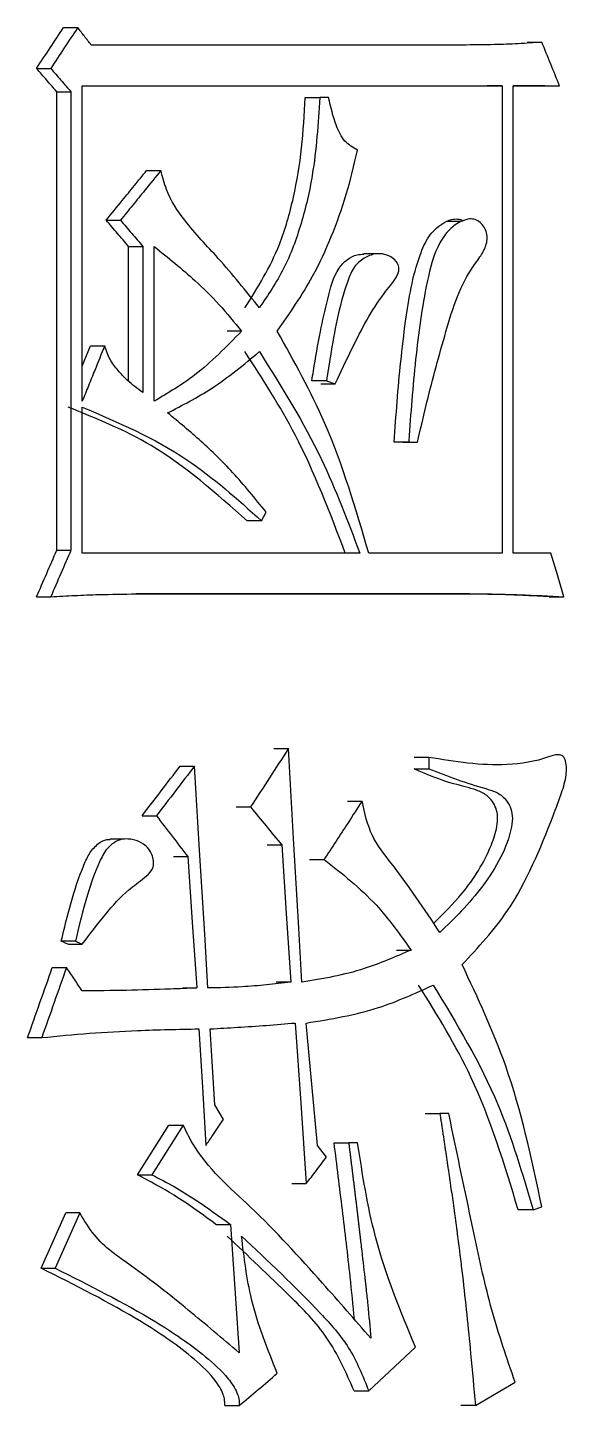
# Model space of a CAD drawing. Header units: millimetres. Extents: x 1890 to 4327, y 775 to 2498.
# Drawn here: x 3049.84 to 3051.83, y 1120.87 to 1125.98 of the extents above; entities that cross this region are included whole.
import ezdxf

# ---------------------------------------------------------------- set-up
doc = ezdxf.new("R2010")
doc.units = ezdxf.units.MM

msp = doc.modelspace()

# ---------------------------------------------------------------- linework, layer by layer
at = {"color": 7, "linetype": 'Continuous', "lineweight": 25}
for p, q in [((3049.9703, 1125.9762), (3050.0229, 1125.9762)), ((3051.446, 1125.9113), (3050.0729, 1125.9113)), ((3051.6866, 1125.9221), (3051.7413, 1125.9221)), ((3049.8705, 1125.8248), (3049.9229, 1125.8248)), ((3049.9454, 1125.7382), (3049.9979, 1125.7382)), ((3049.9454, 1124.0399), (3049.9454, 1125.7382)), ((3049.9979, 1125.7382), (3049.9979, 1124.0399)), ((3050.0396, 1125.7599), (3051.5937, 1125.7599)), ((3050.0396, 1124.5916), (3050.0396, 1125.7599)), ((3051.5937, 1125.7599), (3051.5392, 1125.7599)), ((3051.5937, 1125.7599), (3051.5937, 1124.0291)), ((3051.6347, 1125.7599), (3051.8068, 1125.7599)), ((3051.6347, 1124.0291), (3051.6347, 1125.7599)), ((3051.7519, 1125.7599), (3051.6347, 1125.7599)), ((3051.752, 1125.7599), (3051.8068, 1125.7599)), ((3050.8651, 1125.7166), (3050.9187, 1125.7166)), ((3050.9518, 1125.7166), (3050.9187, 1125.7166)), ((3050.278, 1125.4465), (3050.3309, 1125.4465)), ((3050.1283, 1125.2623), (3050.1811, 1125.2623)), ((3051.4422, 1125.2575), (3051.3875, 1125.2574)), ((3050.2114, 1124.6657), (3050.2113, 1125.1649)), ((3050.2642, 1125.1649), (3050.2642, 1124.624)), ((3050.3058, 1124.5916), (3050.3058, 1125.1649)), ((3051.1364, 1125.1381), (3051.0822, 1125.1381)), ((3050.9435, 1124.6673), (3050.8897, 1124.6673)), ((3050.9435, 1124.6673), (3050.9765, 1124.6565)), ((3050.0396, 1124.0291), (3050.0396, 1124.57)), ((3051.2486, 1124.4402), (3051.1946, 1124.4402)), ((3051.227, 1124.4402), (3051.2812, 1124.4402)), ((3051.2486, 1124.4402), (3051.2813, 1124.4402)), ((3050.7038, 1124.148), (3050.6503, 1124.148)), ((3050.7038, 1124.148), (3050.7203, 1124.1805)), ((3049.9454, 1124.0399), (3049.9979, 1124.0399)), ((3051.0672, 1124.0291), (3050.0396, 1124.0291)), ((3051.5937, 1124.0291), (3051.1002, 1124.0291)), ((3051.7741, 1124.0291), (3051.6347, 1124.0291)), ((3049.8705, 1123.8668), (3049.9229, 1123.8668)), ((3051.4326, 1123.8777), (3050.2392, 1123.8777)), ((3050.2393, 1123.8777), (3051.487, 1123.8777)), ((3051.4327, 1123.8777), (3051.487, 1123.8777)), ((3051.7684, 1123.8668), (3051.8232, 1123.8668)), ((3050.7495, 1123.3043), (3050.8031, 1123.3043)), ((3051.3226, 1123.2719), (3051.2685, 1123.2719)), ((3051.3226, 1123.2719), (3051.3226, 1123.2288)), ((3050.4021, 1123.2394), (3050.4552, 1123.2394)), ((3051.2684, 1123.2289), (3051.3226, 1123.2289)), ((3050.6091, 1123.088), (3050.6624, 1123.088)), ((3051.0217, 1123.1097), (3051.0756, 1123.1097)), ((3050.2612, 1123.0555), (3050.3141, 1123.0555)), ((3050.1956, 1122.9693), (3050.1425, 1122.9693)), ((3050.7248, 1122.9474), (3050.7783, 1122.9474)), ((3050.3773, 1122.9041), (3050.4303, 1122.9041)), ((3050.8815, 1122.8932), (3050.9352, 1122.8932)), ((3050.0145, 1122.5904), (3049.962, 1122.5904)), ((3049.9871, 1122.5796), (3050.0396, 1122.5796)), ((3051.2027, 1122.5579), (3051.2568, 1122.5579)), ((3049.9288, 1122.493), (3049.9813, 1122.493)), ((3050.4104, 1122.4173), (3050.4635, 1122.4173)), ((3050.8113, 1122.439), (3050.7578, 1122.439)), ((3049.8372, 1122.2334), (3049.8895, 1122.2334)), ((3051.3095, 1121.9522), (3051.3638, 1121.9522)), ((3051.3966, 1121.9522), (3051.3638, 1121.9522)), ((3050.2446, 1121.725), (3050.3604, 1121.9085)), ((3050.4135, 1121.9085), (3050.2975, 1121.725)), ((3050.3604, 1121.9085), (3050.4135, 1121.9085)), ((3050.9723, 1121.844), (3051.0261, 1121.844)), ((3051.0591, 1121.844), (3051.0261, 1121.844)), ((3050.9435, 1121.7899), (3050.9105, 1121.8332)), ((3050.2446, 1121.725), (3050.2975, 1121.725)), ((3050.8156, 1121.6926), (3050.8692, 1121.6926)), ((3049.8871, 1121.3789), (3049.9785, 1121.5839)), ((3050.031, 1121.5839), (3049.9396, 1121.3789)), ((3050.031, 1121.5839), (3049.9785, 1121.5839)), ((3051.7085, 1121.5952), (3051.6537, 1121.5952)), ((3051.7085, 1121.5952), (3051.7413, 1121.606)), ((3050.5346, 1121.5411), (3050.5879, 1121.5411)), ((3050.5879, 1121.5411), (3050.621, 1121.0654)), ((3049.8871, 1121.3789), (3049.9396, 1121.3789)), ((3051.1003, 1120.9245), (3051.2733, 1121.0868)), ((3051.4953, 1120.8705), (3051.6424, 1120.9566)), ((3050.5677, 1120.8704), (3050.621, 1120.8704)), ((3051.4953, 1120.8705), (3051.4409, 1120.8705))]:
    msp.add_line(p, q, dxfattribs=at)
at = {"color": 7, "linetype": 'Continuous', "lineweight": 25, "flags": 128}
for points in [[(3051.446, 1125.9113), (3051.4188, 1125.9113), (3051.3916, 1125.9113)], [(3050.2113, 1125.1649), (3050.2378, 1125.1649), (3050.2642, 1125.1649)], [(3050.6292, 1124.8513), (3050.6146, 1124.8513), (3050.6, 1124.8513), (3050.5759, 1124.8513)], [(3050.0396, 1124.7215), (3050.047, 1124.74), (3050.0701, 1124.7971)], [(3050.0701, 1124.7971), (3050.0965, 1124.7971), (3050.1228, 1124.7971)], [(3050.9227, 1124.6565), (3050.9449, 1124.6565), (3050.9607, 1124.6565), (3050.9765, 1124.6565)], [(3051.8232, 1123.8668), (3051.7986, 1123.948), (3051.7741, 1124.0291)], [(3050.8527, 1122.439), (3050.8412, 1122.6385), (3050.8222, 1122.9714), (3050.8031, 1123.3043)], [(3050.505, 1122.4173), (3050.4929, 1122.6168), (3050.4741, 1122.9281), (3050.4552, 1123.2394)], [(3050.7783, 1122.9474), (3050.7948, 1122.6932), (3050.8113, 1122.439)], [(3050.4303, 1122.9041), (3050.4469, 1122.6607), (3050.4635, 1122.4173)], [(3050.4718, 1122.2659), (3050.4842, 1122.0495), (3050.4967, 1121.8332)], [(3050.5299, 1121.9846), (3050.5216, 1122.1253), (3050.5133, 1122.2659)], [(3050.8279, 1122.2875), (3050.8485, 1121.99), (3050.8692, 1121.6926)], [(3050.9105, 1121.8332), (3050.8899, 1122.0604), (3050.8692, 1122.2875)], [(3050.563, 1121.9305), (3050.5464, 1121.9576), (3050.5299, 1121.9846)], [(3051.0464, 1120.9245), (3051.06, 1120.9245), (3051.0736, 1120.9245), (3051.1003, 1120.9245)]]:
    msp.add_lwpolyline(points, dxfattribs=at)
at = {"color": 7, "linetype": 'Continuous', "lineweight": 25}
for points, knots in [([(3049.8705, 1125.8248), (3049.8871, 1125.85), (3049.9204, 1125.9005), (3049.9537, 1125.951), (3049.9703, 1125.9762)], [0, 0, 0, 0, 0.5, 1, 1, 1, 1]), ([(3050.0229, 1125.9762), (3050.0062, 1125.951), (3049.9729, 1125.9005), (3049.9396, 1125.85), (3049.9229, 1125.8248)], [0, 0, 0, 0, 0.499999, 1, 1, 1, 1]), ([(3050.0729, 1125.9113), (3050.0645, 1125.9221), (3050.0479, 1125.9438), (3050.0312, 1125.9654), (3050.0229, 1125.9762)], [0, 0, 0, 0, 0.499999, 1, 1, 1, 1]), ([(3051.7413, 1125.9221), (3051.7121, 1125.92), (3051.6537, 1125.9157), (3051.5553, 1125.9123), (3051.486, 1125.9117), (3051.446, 1125.9113)], [0, 0, 0, 0, 0.297192, 0.594407, 1, 1, 1, 1]), ([(3051.8068, 1125.7599), (3051.7959, 1125.7869), (3051.774, 1125.841), (3051.7522, 1125.8951), (3051.7413, 1125.9221)], [0, 0, 0, 0, 0.499999, 1, 1, 1, 1]), ([(3049.9454, 1125.7382), (3049.9329, 1125.7527), (3049.9079, 1125.7815), (3049.883, 1125.8103), (3049.8705, 1125.8248)], [0, 0, 0, 0, 0.5, 1, 1, 1, 1]), ([(3049.9229, 1125.8248), (3049.9354, 1125.8103), (3049.9604, 1125.7815), (3049.9854, 1125.7527), (3049.9979, 1125.7382)], [0, 0, 0, 0, 0.499996, 1, 1, 1, 1]), ([(3050.642, 1124.9377), (3050.6891, 1125.0132), (3050.7674, 1125.1388), (3050.8243, 1125.347), (3050.8554, 1125.5298), (3050.8618, 1125.6543), (3050.865, 1125.7166)], [0, 0, 0, 0, 0.333423, 0.554109, 0.77666, 1, 1, 1, 1]), ([(3050.9187, 1125.7166), (3050.9127, 1125.6203), (3050.9027, 1125.4621), (3050.8534, 1125.2498), (3050.7913, 1125.0802), (3050.7272, 1124.9849), (3050.6954, 1124.9377)], [0, 0, 0, 0, 0.344394, 0.565966, 0.784996, 1, 1, 1, 1]), ([(3051.059, 1125.5219), (3051.0423, 1125.5315), (3051.008, 1125.5513), (3050.9726, 1125.6244), (3050.9597, 1125.6814), (3050.9518, 1125.7166)], [0, 0, 0, 0, 0.267237, 0.548075, 1, 1, 1, 1]), ([(3050.7616, 1124.8511), (3050.8076, 1124.9172), (3050.8838, 1125.0267), (3050.9638, 1125.2013), (3051.0204, 1125.3575), (3051.0461, 1125.467), (3051.059, 1125.5219)], [0, 0, 0, 0, 0.334937, 0.554746, 0.776585, 1, 1, 1, 1]), ([(3050.1283, 1125.2623), (3050.1481, 1125.2866), (3050.1829, 1125.3294), (3050.2328, 1125.3908), (3050.2628, 1125.4278), (3050.2779, 1125.4463)], [0, 0, 0, 0, 0.396447, 0.698224, 1, 1, 1, 1]), ([(3050.3308, 1125.4463), (3050.311, 1125.422), (3050.2762, 1125.3792), (3050.2263, 1125.3178), (3050.1961, 1125.2808), (3050.1811, 1125.2623)], [0, 0, 0, 0, 0.3962, 0.6981, 1, 1, 1, 1]), ([(3050.6954, 1124.9377), (3050.6456, 1125), (3050.5564, 1125.1118), (3050.4282, 1125.2418), (3050.3548, 1125.3544), (3050.3371, 1125.4227), (3050.331, 1125.4463)], [0, 0, 0, 0, 0.381447, 0.683524, 0.890528, 1, 1, 1, 1]), ([(3050.2113, 1125.1649), (3050.1975, 1125.1811), (3050.1698, 1125.2136), (3050.1422, 1125.246), (3050.1283, 1125.2623)], [0, 0, 0, 0, 0.499999, 1, 1, 1, 1]), ([(3050.1811, 1125.2623), (3050.1949, 1125.246), (3050.2226, 1125.2136), (3050.2504, 1125.1811), (3050.2642, 1125.1649)], [0, 0, 0, 0, 0.499998, 1, 1, 1, 1]), ([(3051.1945, 1124.4402), (3051.198, 1124.4901), (3051.2084, 1124.6399), (3051.2317, 1124.8725), (3051.2666, 1125.0805), (3051.3192, 1125.2041), (3051.3638, 1125.2466), (3051.4028, 1125.2654), (3051.4285, 1125.2678), (3051.4436, 1125.265), (3051.4493, 1125.2604), (3051.4497, 1125.2601)], [0, 0, 0, 0, 0.157448, 0.472478, 0.737753, 0.819135, 0.901513, 0.945418, 0.974425, 0.998143, 1, 1, 1, 1]), ([(3051.2812, 1124.4402), (3051.2912, 1124.4844), (3051.3212, 1124.6167), (3051.3802, 1124.832), (3051.4385, 1125.029), (3051.511, 1125.1227), (3051.5328, 1125.1591), (3051.5398, 1125.1912), (3051.5372, 1125.2156), (3051.5281, 1125.2377), (3051.5135, 1125.2555), (3051.4948, 1125.2661), (3051.4708, 1125.2682), (3051.4372, 1125.2578), (3051.3971, 1125.2293), (3051.3455, 1125.1565), (3051.3034, 1124.9893), (3051.2712, 1124.7436), (3051.2553, 1124.544), (3051.2488, 1124.4419), (3051.2486, 1124.4402)], [0, 0, 0, 0, 0.07376, 0.221291, 0.369161, 0.400761, 0.427212, 0.440277, 0.453391, 0.466052, 0.479506, 0.492813, 0.505075, 0.525102, 0.558597, 0.593335, 0.676611, 0.83455, 0.997228, 1, 1, 1, 1]), ([(3050.3058, 1125.1649), (3050.3571, 1125.1237), (3050.4406, 1125.0568), (3050.5482, 1124.9508), (3050.6022, 1124.8845), (3050.6292, 1124.8513)], [0, 0, 0, 0, 0.443463, 0.720804, 1, 1, 1, 1]), ([(3050.8897, 1124.6673), (3050.8917, 1124.6795), (3050.9016, 1124.7404), (3050.9179, 1124.8427), (3050.9484, 1124.9689), (3050.9722, 1125.0687), (3051.0194, 1125.1178), (3051.0521, 1125.1351), (3051.0738, 1125.1362), (3051.0822, 1125.1366)], [0, 0, 0, 0, 0.066436, 0.332221, 0.554773, 0.778299, 0.862629, 0.946565, 1, 1, 1, 1]), ([(3050.9765, 1124.6565), (3050.9969, 1124.6998), (3051.0512, 1124.8152), (3051.1164, 1124.941), (3051.178, 1125.0171), (3051.1963, 1125.041), (3051.2076, 1125.0598), (3051.2124, 1125.0763), (3051.2125, 1125.0879), (3051.2088, 1125.0998), (3051.199, 1125.1141), (3051.1797, 1125.1292), (3051.1516, 1125.1394), (3051.1151, 1125.1374), (3051.0767, 1125.121), (3051.0396, 1125.0842), (3050.9939, 1124.9619), (3050.9678, 1124.8202), (3050.9483, 1124.6978), (3050.9435, 1124.6673)], [0, 0, 0, 0, 0.125302, 0.334347, 0.369116, 0.392006, 0.415961, 0.426676, 0.435655, 0.44463, 0.458341, 0.481396, 0.513091, 0.54477, 0.589295, 0.633614, 0.685428, 0.92175, 1, 1, 1, 1]), ([(3050.6292, 1124.8513), (3050.5736, 1124.7937), (3050.4748, 1124.6914), (3050.3571, 1124.622), (3050.3058, 1124.5916)], [0, 0, 0, 0, 0.563044, 1, 1, 1, 1]), ([(3051.1002, 1124.0291), (3051.0523, 1124.1927), (3050.9671, 1124.4831), (3050.8241, 1124.7393), (3050.7616, 1124.8511)], [0, 0, 0, 0, 0.5633289, 1, 1, 1, 1]), ([(3050.1228, 1124.7971), (3050.1105, 1124.7667), (3050.0905, 1124.7173), (3050.0627, 1124.6488), (3050.0473, 1124.6107), (3050.0396, 1124.5916)], [0, 0, 0, 0, 0.443636, 0.721817, 1, 1, 1, 1]), ([(3050.2642, 1124.624), (3050.2444, 1124.6384), (3050.2116, 1124.6621), (3050.1719, 1124.7048), (3050.14, 1124.7454), (3050.1286, 1124.7798), (3050.1228, 1124.7971)], [0, 0, 0, 0, 0.333513, 0.552424, 0.773916, 1, 1, 1, 1]), ([(3050.3556, 1124.5483), (3050.4107, 1124.5768), (3050.4982, 1124.6219), (3050.6093, 1124.7033), (3050.6667, 1124.7514), (3050.6955, 1124.7755)], [0, 0, 0, 0, 0.459963, 0.729487, 1, 1, 1, 1]), ([(3051.0133, 1124.0291), (3050.9566, 1124.1785), (3050.8559, 1124.4437), (3050.707, 1124.6747), (3050.6421, 1124.7755)], [0, 0, 0, 0, 0.563635, 1, 1, 1, 1]), ([(3050.6955, 1124.7755), (3050.7769, 1124.6455), (3050.9231, 1124.412), (3051.0229, 1124.1468), (3051.0672, 1124.0291)], [0, 0, 0, 0, 0.556376, 1, 1, 1, 1]), ([(3050.6503, 1124.148), (3050.5357, 1124.25), (3050.3328, 1124.4305), (3050.0919, 1124.5277), (3049.987, 1124.57)], [0, 0, 0, 0, 0.564694, 1, 1, 1, 1]), ([(3050.0396, 1124.57), (3050.1726, 1124.513), (3050.4123, 1124.4101), (3050.614, 1124.2287), (3050.7038, 1124.148)], [0, 0, 0, 0, 0.555128, 1, 1, 1, 1]), ([(3050.7203, 1124.1805), (3050.6798, 1124.2307), (3050.6044, 1124.3241), (3050.4806, 1124.4449), (3050.3973, 1124.5138), (3050.3556, 1124.5483)], [0, 0, 0, 0, 0.366086, 0.682145, 1, 1, 1, 1]), ([(3049.8705, 1123.8668), (3049.883, 1123.8957), (3049.9079, 1123.9534), (3049.9329, 1124.0111), (3049.9454, 1124.0399)], [0, 0, 0, 0, 0.499998, 1, 1, 1, 1]), ([(3049.9979, 1124.0399), (3049.9854, 1124.0111), (3049.9604, 1123.9534), (3049.9354, 1123.8957), (3049.9229, 1123.8668)], [0, 0, 0, 0, 0.499999, 1, 1, 1, 1]), ([(3049.9229, 1123.8668), (3049.9526, 1123.8686), (3050.012, 1123.8721), (3050.1175, 1123.876), (3050.1932, 1123.877), (3050.2393, 1123.8777)], [0, 0, 0, 0, 0.281466, 0.562942, 1, 1, 1, 1]), ([(3051.7683, 1123.8668), (3051.7396, 1123.8685), (3051.6822, 1123.8718), (3051.5704, 1123.8764), (3051.4871, 1123.8772), (3051.4326, 1123.8777)], [0, 0, 0, 0, 0.256951, 0.513908, 1, 1, 1, 1]), ([(3051.487, 1123.8777), (3051.5158, 1123.8775), (3051.5735, 1123.877), (3051.6856, 1123.8745), (3051.7687, 1123.8699), (3051.8232, 1123.8668)], [0, 0, 0, 0, 0.256617, 0.51324, 1, 1, 1, 1]), ([(3050.8031, 1123.3043), (3050.7796, 1123.2683), (3050.7328, 1123.1962), (3050.6859, 1123.1241), (3050.6624, 1123.088)], [0, 0, 0, 0, 0.5, 1, 1, 1, 1]), ([(3051.4459, 1122.5038), (3051.5053, 1122.5675), (3051.6494, 1122.7219), (3051.7469, 1122.9617), (3051.8127, 1123.1328), (3051.8306, 1123.192), (3051.8327, 1123.2321), (3051.831, 1123.2528), (3051.8257, 1123.2681), (3051.8199, 1123.2765), (3051.8109, 1123.2814), (3051.7925, 1123.2829), (3051.7277, 1123.2579), (3051.5679, 1123.2316), (3051.4194, 1123.256), (3051.3226, 1123.2719)], [0, 0, 0, 0, 0.1864304, 0.4525533, 0.5137397, 0.5595487, 0.5749405, 0.5926781, 0.5999529, 0.607307, 0.6136534, 0.6226215, 0.6500428, 0.7720989, 1, 1, 1, 1]), ([(3050.2612, 1123.0555), (3050.2847, 1123.0862), (3050.3317, 1123.1475), (3050.3786, 1123.2088), (3050.4021, 1123.2394)], [0, 0, 0, 0, 0.5, 1, 1, 1, 1]), ([(3050.4552, 1123.2394), (3050.4317, 1123.2088), (3050.3847, 1123.1475), (3050.3376, 1123.0862), (3050.3141, 1123.0555)], [0, 0, 0, 0, 0.5, 1, 1, 1, 1]), ([(3051.3406, 1122.656), (3051.3768, 1122.6922), (3051.4604, 1122.7758), (3051.5403, 1122.9009), (3051.574, 1123.0039), (3051.579, 1123.0505), (3051.5729, 1123.0829), (3051.5586, 1123.1098), (3051.5346, 1123.1352), (3051.4855, 1123.1578), (3051.3928, 1123.1761), (3051.317, 1123.2083), (3051.2685, 1123.2289)], [0, 0, 0, 0, 0.182177, 0.420043, 0.497442, 0.536964, 0.569768, 0.602515, 0.638391, 0.691417, 0.802387, 1, 1, 1, 1]), ([(3051.3227, 1123.2289), (3051.3923, 1123.2024), (3051.4747, 1123.171), (3051.5729, 1123.1455), (3051.6047, 1123.1214), (3051.6252, 1123.09), (3051.6341, 1123.0537), (3051.6266, 1122.9868), (3051.5742, 1122.8557), (3051.4743, 1122.7305), (3051.3905, 1122.6489), (3051.3638, 1122.6228)], [0, 0, 0, 0, 0.266852, 0.315952, 0.365722, 0.40082, 0.436128, 0.478331, 0.60435, 0.873952, 1, 1, 1, 1]), ([(3050.6624, 1123.088), (3050.6817, 1123.0646), (3050.7204, 1123.0177), (3050.759, 1122.9708), (3050.7783, 1122.9474)], [0, 0, 0, 0, 0.499998, 1, 1, 1, 1]), ([(3051.0756, 1123.1097), (3051.0583, 1123.083), (3051.0263, 1123.0336), (3050.9795, 1122.9614), (3050.95, 1122.916), (3050.9353, 1122.8932)], [0, 0, 0, 0, 0.36988, 0.68494, 1, 1, 1, 1]), ([(3051.3638, 1122.6228), (3051.3059, 1122.71), (3051.2252, 1122.8315), (3051.1048, 1122.978), (3051.0854, 1123.0655), (3051.0756, 1123.1096)], [0, 0, 0, 0, 0.557182, 0.776269, 1, 1, 1, 1]), ([(3050.3141, 1123.0555), (3050.3335, 1123.0303), (3050.3722, 1122.9798), (3050.411, 1122.9293), (3050.4303, 1122.9041)], [0, 0, 0, 0, 0.4999977, 1, 1, 1, 1]), ([(3049.962, 1122.5904), (3049.9733, 1122.6385), (3049.9958, 1122.7348), (3050.0324, 1122.8437), (3050.0661, 1122.9197), (3050.0961, 1122.9525), (3050.1239, 1122.9679), (3050.1386, 1122.9679), (3050.1426, 1122.9679)], [0, 0, 0, 0, 0.3280113, 0.6568428, 0.7710489, 0.8870947, 0.9692505, 1, 1, 1, 1]), ([(3050.0396, 1122.5795), (3050.0677, 1122.6168), (3050.1211, 1122.6879), (3050.1977, 1122.7736), (3050.261, 1122.8174), (3050.2947, 1122.8464), (3050.3042, 1122.8706), (3050.3042, 1122.8908), (3050.2982, 1122.9123), (3050.2857, 1122.9344), (3050.2628, 1122.955), (3050.229, 1122.9682), (3050.1905, 1122.9719), (3050.1564, 1122.9575), (3050.1257, 1122.9298), (3050.0918, 1122.8634), (3050.0518, 1122.749), (3050.0281, 1122.6483), (3050.0145, 1122.5904)], [0, 0, 0, 0, 0.140265, 0.267253, 0.34565, 0.385196, 0.401729, 0.418248, 0.440927, 0.464428, 0.491888, 0.53456, 0.581082, 0.616632, 0.65201, 0.706896, 0.831302, 1, 1, 1, 1]), ([(3050.9353, 1122.8932), (3051.002, 1122.8408), (3051.1224, 1122.7463), (3051.2154, 1122.616), (3051.2568, 1122.5579)], [0, 0, 0, 0, 0.554889, 1, 1, 1, 1]), ([(3049.987, 1122.5796), (3049.9849, 1122.5805), (3049.9806, 1122.5824), (3049.9722, 1122.586), (3049.966, 1122.5887), (3049.962, 1122.5904)], [0, 0, 0, 0, 0.259206, 0.518413, 1, 1, 1, 1]), ([(3050.0145, 1122.5904), (3050.0167, 1122.5895), (3050.022, 1122.5872), (3050.0303, 1122.5836), (3050.0365, 1122.5809), (3050.0396, 1122.5796)], [0, 0, 0, 0, 0.25891, 0.629455, 1, 1, 1, 1]), ([(3051.2568, 1122.5579), (3051.1995, 1122.533), (3051.1056, 1122.492), (3050.9691, 1122.4578), (3050.8915, 1122.4453), (3050.8527, 1122.439)], [0, 0, 0, 0, 0.438459, 0.718604, 1, 1, 1, 1]), ([(3051.7413, 1121.606), (3051.7037, 1121.7832), (3051.6369, 1122.0978), (3051.504, 1122.3804), (3051.4459, 1122.5038)], [0, 0, 0, 0, 0.563398, 1, 1, 1, 1]), ([(3049.8372, 1122.2334), (3049.8524, 1122.2767), (3049.883, 1122.3632), (3049.9135, 1122.4498), (3049.9288, 1122.493)], [0, 0, 0, 0, 0.500001, 1, 1, 1, 1]), ([(3049.9813, 1122.493), (3049.966, 1122.4498), (3049.9354, 1122.3632), (3049.9048, 1122.2767), (3049.8895, 1122.2334)], [0, 0, 0, 0, 0.5, 1, 1, 1, 1]), ([(3050.0396, 1122.4065), (3050.0299, 1122.4209), (3050.0104, 1122.4498), (3049.991, 1122.4786), (3049.9813, 1122.493)], [0, 0, 0, 0, 0.4999992, 1, 1, 1, 1]), ([(3050.4635, 1122.4173), (3050.431, 1122.4159), (3050.3443, 1122.4123), (3050.203, 1122.408), (3050.094, 1122.407), (3050.0396, 1122.4065)], [0, 0, 0, 0, 0.230465, 0.615194, 1, 1, 1, 1]), ([(3050.8113, 1122.439), (3050.7814, 1122.4354), (3050.7217, 1122.4283), (3050.6195, 1122.4198), (3050.5472, 1122.4182), (3050.505, 1122.4173)], [0, 0, 0, 0, 0.293913, 0.587864, 1, 1, 1, 1]), ([(3050.8692, 1122.2875), (3050.9594, 1122.3021), (3051.1208, 1122.3283), (3051.2722, 1122.3976), (3051.339, 1122.4282)], [0, 0, 0, 0, 0.558486, 1, 1, 1, 1]), ([(3051.6537, 1121.5952), (3051.6026, 1121.7635), (3051.5119, 1122.062), (3051.3537, 1122.317), (3051.2848, 1122.4282)], [0, 0, 0, 0, 0.563939, 1, 1, 1, 1]), ([(3051.339, 1122.4282), (3051.4258, 1122.2851), (3051.5819, 1122.0276), (3051.6695, 1121.7282), (3051.7085, 1121.5952)], [0, 0, 0, 0, 0.555779, 1, 1, 1, 1]), ([(3049.8895, 1122.2334), (3049.9486, 1122.2392), (3050.0668, 1122.2508), (3050.261, 1122.2615), (3050.3959, 1122.2643), (3050.4718, 1122.2659)], [0, 0, 0, 0, 0.304303, 0.608646, 1, 1, 1, 1]), ([(3050.5133, 1122.2659), (3050.5469, 1122.2677), (3050.6162, 1122.2714), (3050.7211, 1122.2786), (3050.7923, 1122.2846), (3050.8279, 1122.2875)], [0, 0, 0, 0, 0.320034, 0.659996, 1, 1, 1, 1]), ([(3051.3638, 1121.9522), (3051.3642, 1121.9492), (3051.3651, 1121.9432), (3051.3665, 1121.9343), (3051.3678, 1121.9253), (3051.3692, 1121.9164), (3051.3705, 1121.9074), (3051.3718, 1121.8985), (3051.3732, 1121.8895), (3051.3745, 1121.8806), (3051.3759, 1121.8716), (3051.3772, 1121.8627), (3051.379, 1121.8508), (3051.3812, 1121.8358), (3051.3834, 1121.8209), (3051.3856, 1121.806), (3051.3878, 1121.7911), (3051.3905, 1121.7732), (3051.3931, 1121.7553), (3051.3957, 1121.7374), (3051.3983, 1121.7195), (3051.4009, 1121.7015), (3051.4044, 1121.6776), (3051.4086, 1121.6478), (3051.4128, 1121.6179), (3051.4162, 1121.594), (3051.4186, 1121.576), (3051.4211, 1121.5581), (3051.4235, 1121.5401), (3051.4259, 1121.5222), (3051.4283, 1121.5042), (3051.4306, 1121.4863), (3051.4329, 1121.4683), (3051.4352, 1121.4503), (3051.4375, 1121.4323), (3051.4397, 1121.4143), (3051.4416, 1121.3994), (3051.4441, 1121.3784), (3051.4516, 1121.3154), (3051.4634, 1121.2072), (3051.4792, 1121.0468), (3051.4894, 1120.9345), (3051.4953, 1120.8705)], [0, 0, 0, 0, 0.008314, 0.016628, 0.024942, 0.033256, 0.04157, 0.049884, 0.058198, 0.066512, 0.074827, 0.083141, 0.091455, 0.108083, 0.124711, 0.133025, 0.149653, 0.166281, 0.182909, 0.199537, 0.216166, 0.232794, 0.249422, 0.282678, 0.315934, 0.332562, 0.349191, 0.365819, 0.382447, 0.399075, 0.415703, 0.432331, 0.448959, 0.465587, 0.482216, 0.498844, 0.515472, 0.523786, 0.557042, 0.690072, 0.823098, 1, 1, 1, 1]), ([(3051.6424, 1120.9566), (3051.6118, 1121.0452), (3051.5509, 1121.2216), (3051.4791, 1121.5579), (3051.4282, 1121.801), (3051.3965, 1121.9522)], [0, 0, 0, 0, 0.276136, 0.550092, 1, 1, 1, 1]), ([(3051.1085, 1121.1192), (3051.0489, 1121.1875), (3050.9038, 1121.3538), (3050.6857, 1121.5941), (3050.4851, 1121.7629), (3050.4245, 1121.886), (3050.4135, 1121.9085)], [0, 0, 0, 0, 0.257956, 0.627877, 0.931924, 1, 1, 1, 1]), ([(3050.4967, 1121.8332), (3050.5055, 1121.8462), (3050.521, 1121.8689), (3050.5431, 1121.9013), (3050.5564, 1121.9208), (3050.563, 1121.9305)], [0, 0, 0, 0, 0.400146, 0.700073, 1, 1, 1, 1]), ([(3051.0475, 1121.1887), (3051.0423, 1121.2415), (3051.0289, 1121.3774), (3051.0028, 1121.5957), (3050.9824, 1121.7612), (3050.9722, 1121.844)], [0, 0, 0, 0, 0.241308, 0.620646, 1, 1, 1, 1]), ([(3051.0261, 1121.844), (3051.0264, 1121.8416), (3051.027, 1121.8369), (3051.0278, 1121.8298), (3051.0286, 1121.8239), (3051.0293, 1121.818), (3051.03, 1121.8121), (3051.0308, 1121.8062), (3051.0315, 1121.8002), (3051.0321, 1121.7955), (3051.0331, 1121.7872), (3051.0342, 1121.7789), (3051.0356, 1121.7671), (3051.0368, 1121.7577), (3051.0383, 1121.7458), (3051.0394, 1121.7364), (3051.0409, 1121.7245), (3051.0424, 1121.7127), (3051.0438, 1121.7009), (3051.0453, 1121.689), (3051.0467, 1121.6772), (3051.0481, 1121.6654), (3051.0496, 1121.6535), (3051.0507, 1121.6441), (3051.0522, 1121.6322), (3051.0533, 1121.6228), (3051.0547, 1121.6109), (3051.0562, 1121.5991), (3051.0576, 1121.5873), (3051.059, 1121.5754), (3051.0601, 1121.5659), (3051.0615, 1121.5541), (3051.0629, 1121.5423), (3051.0643, 1121.5304), (3051.0656, 1121.5186), (3051.0667, 1121.5091), (3051.0681, 1121.4972), (3051.07, 1121.4807), (3051.076, 1121.4285), (3051.0821, 1121.3764), (3051.0875, 1121.329), (3051.089, 1121.3148), (3051.0922, 1121.2863), (3051.099, 1121.2212), (3051.1047, 1121.1607), (3051.1086, 1121.1192)], [0, 0, 0, 0, 0.009808, 0.019616, 0.029425, 0.034329, 0.044137, 0.053945, 0.058849, 0.068658, 0.073562, 0.093178, 0.102986, 0.122603, 0.132411, 0.152028, 0.161836, 0.181452, 0.201069, 0.210877, 0.230494, 0.25011, 0.259918, 0.279535, 0.289343, 0.308959, 0.318768, 0.338384, 0.358001, 0.367809, 0.387425, 0.397234, 0.41685, 0.436466, 0.446275, 0.465891, 0.475699, 0.495316, 0.534549, 0.691481, 0.711097, 0.730714, 0.75033, 0.828797, 1, 1, 1, 1]), ([(3051.2733, 1121.0868), (3051.2179, 1121.2208), (3051.1181, 1121.4622), (3051.0773, 1121.7264), (3051.0591, 1121.844)], [0, 0, 0, 0, 0.554954, 1, 1, 1, 1]), ([(3050.8692, 1121.6926), (3050.8816, 1121.7088), (3050.9064, 1121.7412), (3050.9312, 1121.7737), (3050.9435, 1121.7899)], [0, 0, 0, 0, 0.499999, 1, 1, 1, 1]), ([(3050.5346, 1121.5411), (3050.5092, 1121.5599), (3050.4583, 1121.5974), (3050.3628, 1121.6617), (3050.29, 1121.7007), (3050.2446, 1121.725)], [0, 0, 0, 0, 0.273256, 0.54658, 1, 1, 1, 1]), ([(3050.2975, 1121.725), (3050.325, 1121.7108), (3050.3801, 1121.6824), (3050.4774, 1121.6215), (3050.5454, 1121.572), (3050.5879, 1121.5411)], [0, 0, 0, 0, 0.273067, 0.546131, 1, 1, 1, 1]), ([(3050.621, 1121.0654), (3050.5582, 1121.1186), (3050.4273, 1121.2295), (3050.248, 1121.3722), (3050.0963, 1121.4723), (3050.0474, 1121.5559), (3050.031, 1121.5839)], [0, 0, 0, 0, 0.31366, 0.654046, 0.883874, 1, 1, 1, 1]), ([(3051.0464, 1120.9245), (3051.0159, 1120.9928), (3050.9555, 1121.1283), (3050.7801, 1121.3048), (3050.6532, 1121.4248), (3050.576, 1121.4979)], [0, 0, 0, 0, 0.284255, 0.563934, 1, 1, 1, 1]), ([(3050.6293, 1121.4979), (3050.728, 1121.405), (3050.8659, 1121.2751), (3051.0342, 1121.089), (3051.0782, 1120.9797), (3051.1003, 1120.9245)], [0, 0, 0, 0, 0.555127, 0.77558, 1, 1, 1, 1]), ([(3050.7618, 1120.9895), (3050.7255, 1121.0794), (3050.6602, 1121.2414), (3050.6388, 1121.4188), (3050.6293, 1121.4978)], [0, 0, 0, 0, 0.55469, 1, 1, 1, 1]), ([(3050.5677, 1120.8704), (3050.5674, 1120.8787), (3050.567, 1120.8948), (3050.5553, 1120.9305), (3050.5157, 1120.9871), (3050.416, 1121.0784), (3050.2038, 1121.2204), (3050.0125, 1121.3161), (3049.8871, 1121.3789)], [0, 0, 0, 0, 0.025193, 0.049239, 0.116377, 0.247655, 0.506794, 1, 1, 1, 1]), ([(3049.9396, 1121.3789), (3050.0651, 1121.3161), (3050.2567, 1121.2204), (3050.4691, 1121.0784), (3050.569, 1120.9871), (3050.6086, 1120.9305), (3050.6203, 1120.8948), (3050.6208, 1120.8787), (3050.621, 1120.8704)], [0, 0, 0, 0, 0.4932841, 0.7524352, 0.8836943, 0.9508017, 0.9748294, 1, 1, 1, 1]), ([(3050.621, 1120.8704), (3050.6445, 1120.8903), (3050.6914, 1120.93), (3050.7383, 1120.9696), (3050.7618, 1120.9895)], [0, 0, 0, 0, 0.5000033, 1, 1, 1, 1])]:
    msp.add_open_spline(points, degree=3, knots=knots, dxfattribs=at)

doc.saveas('drawing.dxf')
